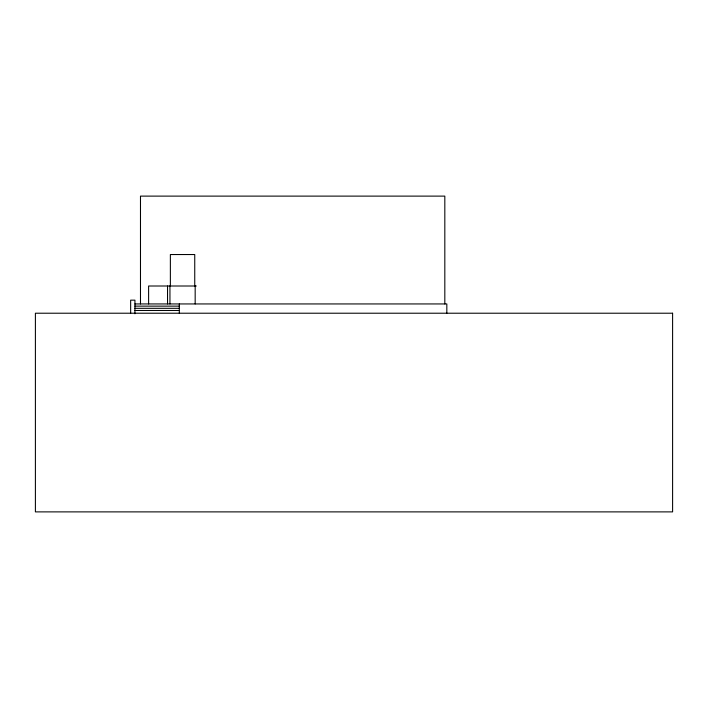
<?xml version="1.0" encoding="UTF-8"?>
<svg xmlns="http://www.w3.org/2000/svg" width="708" height="708" viewBox="0 0 708 708"><rect width="100%" height="100%" fill="white"/><g stroke="black" fill="none" stroke-linecap="round" stroke-linejoin="round"><path stroke-width="1.06" d="M196.284 286.005L148.609 286.005L148.609 303.944M134.936 303.944L446.828 303.944L446.828 313.219M134.936 306.13L179.31 306.13M134.936 308.316L179.31 308.316M134.936 310.476L179.31 310.476M444.819 303.944L444.819 196.116L140.485 196.116L140.485 303.944M195.169 286.005L195.169 303.944M194.744 286.005L194.744 254.535L170.371 254.535L170.371 286.005M179.31 303.944L179.31 313.219M169.947 286.005L169.947 303.944M167.539 286.005L167.539 303.944M134.936 313.786L134.936 300.157L130.653 300.157L130.653 313.219M672.6 313.219L35.4 313.219L35.4 511.884L672.6 511.884L672.6 313.219"/></g></svg>
